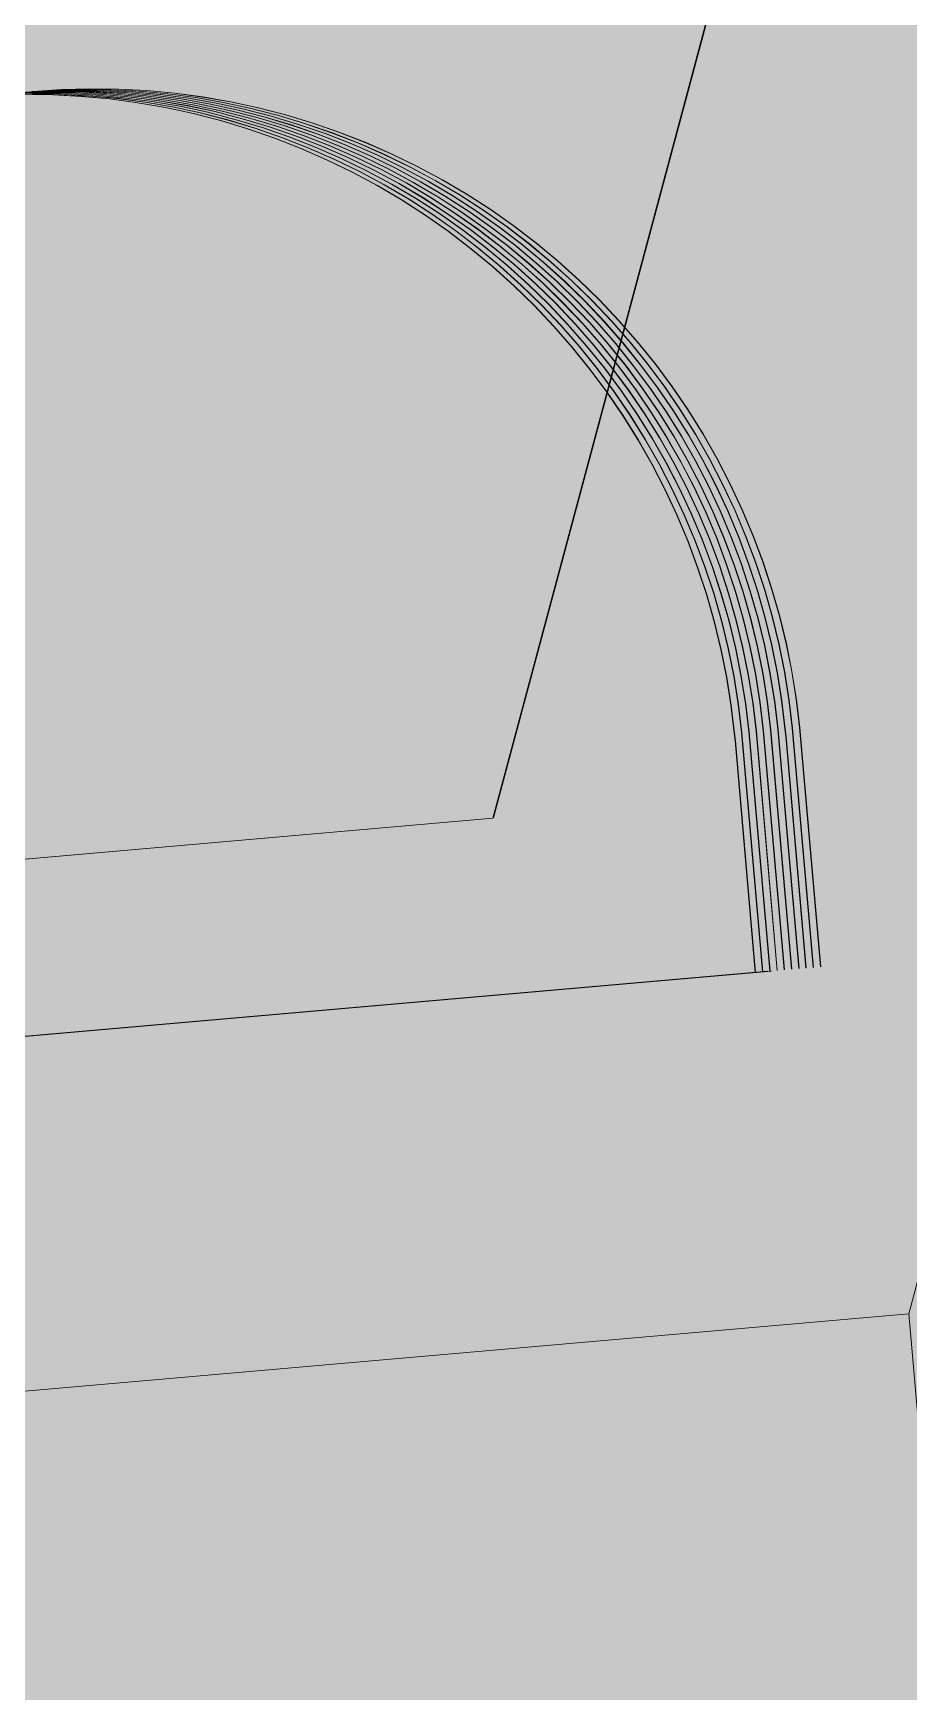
# Model space of a CAD drawing. Header units: millimetres. Extents: x 632 to 546626, y -3890 to 22200.
# Drawn here: x 370567.87 to 370572.83, y 16848.25 to 16857.63 of the extents above; entities that cross this region are included whole.
import ezdxf

# ---------------------------------------------------------------- set-up
doc = ezdxf.new("R2010")
doc.units = ezdxf.units.MM
doc.layers.add('A-270-M_ROOF', color=132, linetype='Continuous', lineweight=13)
doc.layers.add('A-770-ME_FFE_SA', color=91, linetype='Continuous', lineweight=13)

# ---------------------------------------------------------------- blocks, each defined once
blk = doc.blocks.new('Static Line_Sayfa_Metal Deck_Pan Mount - Up to 15 _ pitch - Max 2 Users-1845874-S6_501-SECTION A6')
at = {"layer": 'A-770-ME_FFE_SA', "lineweight": 5, "transparency": 33554432}
for points in [[(4548485.5504, 16846.4627), (4548530.3791, 16850.3847), (4548544.1747, 16901.8707), (4548684.1791, 16914.1195), (4548706.7056, 16865.8113), (4548751.5343, 16869.7333), (4548751.2729, 16872.7219), (4548708.5367, 16868.9829), (4548686.0102, 16917.2912), (4548541.8136, 16904.6499), (4548528.025, 16853.1902), (4548485.2889, 16849.4513), (4548485.5179, 16846.8341)], [(4548506.273, 16851.0367), (4548705.5119, 16868.4679), (4548701.285, 16916.7823), (4548502.0461, 16899.3512), (4548504.1116, 16875.742)], [(4548506.314, 16851.0403), (4548705.5529, 16868.4714), (4548701.326, 16916.7859), (4548502.0871, 16899.3547), (4548504.1529, 16875.742)], [(4548506.355, 16851.0439), (4548705.5939, 16868.475), (4548701.367, 16916.7895), (4548502.1281, 16899.3583), (4548504.1942, 16875.742)], [(4548506.396, 16851.0475), (4548705.6349, 16868.4786), (4548701.408, 16916.7931), (4548502.1691, 16899.3619), (4548504.2355, 16875.742)], [(4548506.4369, 16851.0511), (4548705.6759, 16868.4822), (4548701.449, 16916.7967), (4548502.2101, 16899.3655), (4548504.2768, 16875.742)], [(4548506.4779, 16851.0546), (4548705.7169, 16868.4858), (4548701.49, 16916.8002), (4548502.2511, 16899.3691), (4548504.3181, 16875.742)], [(4548506.5189, 16851.0582), (4548705.7579, 16868.4894), (4548701.531, 16916.8038), (4548502.292, 16899.3727), (4548504.3594, 16875.742)], [(4548506.5599, 16851.0618), (4548705.7988, 16868.493), (4548701.572, 16916.8074), (4548502.333, 16899.3763), (4548504.4007, 16875.742)], [(4548506.6009, 16851.0654), (4548705.8398, 16868.4965), (4548701.613, 16916.811), (4548502.374, 16899.3798), (4548504.442, 16875.742)], [(4548506.6419, 16851.069), (4548705.8808, 16868.5001), (4548701.6539, 16916.8146), (4548502.415, 16899.3834), (4548504.4833, 16875.742)], [(4548506.4486, 16849.0444), (4548705.6876, 16866.4756), (4548701.4605, 16914.79), (4548502.2216, 16897.3589), (4548504.1129, 16875.742)], [(4548506.4896, 16849.048), (4548705.7286, 16866.4792), (4548701.5015, 16914.7936), (4548502.2626, 16897.3625), (4548504.1542, 16875.742)], [(4548506.5306, 16849.0516), (4548705.7696, 16866.4828), (4548701.5425, 16914.7972), (4548502.3036, 16897.366), (4548504.1955, 16875.742)], [(4548506.5716, 16849.0552), (4548705.8106, 16866.4863), (4548701.5835, 16914.8008), (4548502.3446, 16897.3696), (4548504.2368, 16875.742)], [(4548506.6126, 16849.0588), (4548705.8515, 16866.4899), (4548701.6245, 16914.8044), (4548502.3855, 16897.3732), (4548504.2781, 16875.742)], [(4548506.6536, 16849.0624), (4548705.8925, 16866.4935), (4548701.6655, 16914.808), (4548502.4265, 16897.3768), (4548504.3194, 16875.742)], [(4548506.6946, 16849.066), (4548705.9335, 16866.4971), (4548701.7065, 16914.8115), (4548502.4675, 16897.3804), (4548504.3607, 16875.742)], [(4548506.7356, 16849.0695), (4548705.9745, 16866.5007), (4548701.7475, 16914.8151), (4548502.5085, 16897.384), (4548504.402, 16875.742)], [(4548506.7766, 16849.0731), (4548706.0155, 16866.5043), (4548701.7884, 16914.8187), (4548502.5495, 16897.3876), (4548504.4433, 16875.742)], [(4548506.8175, 16849.0767), (4548706.0565, 16866.5079), (4548701.8294, 16914.8223), (4548502.5905, 16897.3911), (4548504.4846, 16875.742)], [(4548507.1427, 16845.3403), (4548706.2928, 16863.7877), (4548706.1202, 16865.7601), (4548507.012, 16846.8341)], [(4548507.1444, 16845.3405), (4548706.2928, 16863.8073), (4548706.1219, 16865.7602), (4548507.0138, 16846.8341)], [(4548506.7738, 16845.3081), (4548706.0128, 16862.7392), (4548705.7513, 16865.7278), (4548506.6403, 16846.8341)], [(4548506.7755, 16845.3082), (4548706.0145, 16862.7394), (4548705.753, 16865.7279), (4548506.642, 16846.8341)], [(4548506.8148, 16845.3116), (4548706.0538, 16862.7428), (4548705.7923, 16865.7314), (4548506.6816, 16846.8341)], [(4548506.8165, 16845.3118), (4548706.0555, 16862.7429), (4548705.794, 16865.7315), (4548506.6833, 16846.8341)], [(4548506.8558, 16845.3152), (4548706.0947, 16862.7464), (4548705.8333, 16865.735), (4548506.7229, 16846.8341)], [(4548506.8575, 16845.3154), (4548706.0964, 16862.7465), (4548705.835, 16865.7351), (4548506.7246, 16846.8341)], [(4548506.8968, 16845.3188), (4548706.1357, 16862.75), (4548705.8743, 16865.7386), (4548506.7642, 16846.8341)], [(4548506.8985, 16845.319), (4548706.1374, 16862.7501), (4548705.876, 16865.7387), (4548506.7659, 16846.8341)], [(4548506.9378, 16845.3224), (4548706.1767, 16862.7536), (4548705.9153, 16865.7421), (4548506.8055, 16846.8341)], [(4548506.9395, 16845.3226), (4548706.1784, 16862.7537), (4548705.917, 16865.7423), (4548506.8072, 16846.8341)], [(4548506.9788, 16845.326), (4548706.2177, 16862.7571), (4548705.9562, 16865.7457), (4548506.8468, 16846.8341)], [(4548506.9805, 16845.3261), (4548706.2194, 16862.7573), (4548705.9579, 16865.7459), (4548506.8485, 16846.8341)], [(4548507.0198, 16845.3296), (4548706.2587, 16862.7607), (4548705.9972, 16865.7493), (4548506.8881, 16846.8341)], [(4548507.0215, 16845.3297), (4548706.2604, 16862.7609), (4548705.9989, 16865.7495), (4548506.8898, 16846.8341)], [(4548507.0608, 16845.3332), (4548706.2928, 16862.8435), (4548706.0382, 16865.7529), (4548506.9294, 16846.8341)], [(4548507.0625, 16845.3333), (4548706.2928, 16862.8631), (4548706.0399, 16865.753), (4548506.9311, 16846.8341)], [(4548507.1017, 16845.3367), (4548706.2928, 16863.3156), (4548706.0792, 16865.7565), (4548506.9707, 16846.8341)], [(4548507.1034, 16845.3369), (4548706.2928, 16863.3352), (4548706.0809, 16865.7566), (4548506.9725, 16846.8341)], [(4548485.8118, 16843.4741), (4548530.6406, 16847.3961), (4548530.3791, 16850.3847), (4548485.5504, 16846.4627)], [(4548485.8137, 16843.4743), (4548530.6424, 16847.3963), (4548530.381, 16850.3849), (4548485.5522, 16846.4629)], [(4548485.8148, 16843.4744), (4548530.6436, 16847.3964), (4548530.3821, 16850.385), (4548485.5533, 16846.463)]]:
    blk.add_hatch(color=256, dxfattribs=at).paths.add_polyline_path(points)
at = {"layer": 'A-770-ME_FFE_SA', "lineweight": 5}
for p, q in [((4548541.8207, 16904.6762), (4548528.025, 16853.1902)), ((4548528.0289, 16853.1906), (4548541.8174, 16904.6499)), ((4548530.3791, 16850.3847), (4548544.1747, 16901.8707)), ((4548525.4232, 16857.3021), (4548525.5831, 16857.3129)), ((4548525.425, 16857.3023), (4548525.5849, 16857.313)), ((4548525.5421, 16857.3093), (4548525.7023, 16857.3136)), ((4548525.5439, 16857.3094), (4548525.7042, 16857.3138)), ((4548525.5831, 16857.3129), (4548525.7433, 16857.3172)), ((4548525.5849, 16857.313), (4548525.7451, 16857.3174)), ((4548525.7023, 16857.3136), (4548525.8626, 16857.3116)), ((4548525.7042, 16857.3138), (4548525.8644, 16857.3118)), ((4548525.7433, 16857.3172), (4548525.9036, 16857.3152)), ((4548525.7451, 16857.3174), (4548525.9054, 16857.3154)), ((4548525.8626, 16857.3116), (4548526.0226, 16857.3032)), ((4548525.8644, 16857.3118), (4548526.0245, 16857.3033)), ((4548525.9036, 16857.3152), (4548526.0636, 16857.3067)), ((4548525.9054, 16857.3154), (4548526.0655, 16857.3069)), ((4548525.3002, 16857.2913), (4548525.4601, 16857.3021)), ((4548525.3371, 16857.2913), (4548525.4974, 16857.2957)), ((4548525.339, 16857.2915), (4548525.4992, 16857.2959)), ((4548525.343, 16857.2951), (4548525.5029, 16857.3059)), ((4548525.3781, 16857.2949), (4548525.5384, 16857.2993)), ((4548525.3822, 16857.2985), (4548525.5421, 16857.3093)), ((4548525.384, 16857.2987), (4548525.5439, 16857.3094)), ((4548525.4156, 16857.3014), (4548525.4238, 16857.3022)), ((4548525.421, 16857.2987), (4548525.5812, 16857.3031)), ((4548525.4601, 16857.3021), (4548525.6203, 16857.3065)), ((4548525.4974, 16857.2957), (4548525.6576, 16857.2937)), ((4548525.4992, 16857.2959), (4548525.6595, 16857.2938)), ((4548525.5029, 16857.3059), (4548525.6632, 16857.3102)), ((4548525.5384, 16857.2993), (4548525.6986, 16857.2973)), ((4548525.5812, 16857.3031), (4548525.7415, 16857.301)), ((4548525.6203, 16857.3065), (4548525.7806, 16857.3044)), ((4548525.6576, 16857.2937), (4548525.8177, 16857.2852)), ((4548525.6595, 16857.2938), (4548525.8195, 16857.2854)), ((4548525.6632, 16857.3102), (4548525.8234, 16857.3082)), ((4548525.6986, 16857.2973), (4548525.8587, 16857.2888)), ((4548525.7415, 16857.301), (4548525.9015, 16857.2926)), ((4548525.7786, 16857.2818), (4548525.9381, 16857.267)), ((4548525.7806, 16857.3044), (4548525.9407, 16857.296)), ((4548525.8177, 16857.2852), (4548525.9773, 16857.2704)), ((4548525.8195, 16857.2854), (4548525.9791, 16857.2705)), ((4548525.8234, 16857.3082), (4548525.9835, 16857.2997)), ((4548525.8587, 16857.2888), (4548526.0183, 16857.274)), ((4548525.9015, 16857.2926), (4548526.0611, 16857.2777)), ((4548525.9381, 16857.267), (4548526.097, 16857.2457)), ((4548525.9407, 16857.296), (4548526.1003, 16857.2811)), ((4548525.9773, 16857.2704), (4548526.1362, 16857.2492)), ((4548525.9791, 16857.2705), (4548526.138, 16857.2493)), ((4548525.9835, 16857.2997), (4548526.1431, 16857.2849)), ((4548526.0183, 16857.274), (4548526.1772, 16857.2528)), ((4548526.0226, 16857.3032), (4548526.1822, 16857.2883)), ((4548526.0245, 16857.3033), (4548526.1841, 16857.2885)), ((4548526.0611, 16857.2777), (4548526.22, 16857.2565)), ((4548526.0636, 16857.3067), (4548526.2232, 16857.2919)), ((4548526.0655, 16857.3069), (4548526.2251, 16857.2921)), ((4548526.097, 16857.2457), (4548526.2549, 16857.2182)), ((4548526.1003, 16857.2811), (4548526.2591, 16857.2599)), ((4548526.1362, 16857.2492), (4548526.2941, 16857.2216)), ((4548526.138, 16857.2493), (4548526.2959, 16857.2218)), ((4548526.1431, 16857.2849), (4548526.302, 16857.2637)), ((4548526.1772, 16857.2528), (4548526.3351, 16857.2252)), ((4548526.1822, 16857.2883), (4548526.3411, 16857.2671)), ((4548526.1841, 16857.2885), (4548526.343, 16857.2673)), ((4548526.22, 16857.2565), (4548526.3779, 16857.229)), ((4548526.2232, 16857.2919), (4548526.3821, 16857.2707)), ((4548526.2251, 16857.2921), (4548526.3839, 16857.2709)), ((4548526.2549, 16857.2182), (4548526.4116, 16857.1844)), ((4548526.2591, 16857.2599), (4548526.417, 16857.2324)), ((4548526.2941, 16857.2216), (4548526.4507, 16857.1878)), ((4548526.2959, 16857.2218), (4548526.4526, 16857.1879)), ((4548526.302, 16857.2637), (4548526.4599, 16857.2361)), ((4548526.3351, 16857.2252), (4548526.4917, 16857.1914)), ((4548526.3411, 16857.2671), (4548526.499, 16857.2396)), ((4548526.343, 16857.2673), (4548526.5009, 16857.2397)), ((4548526.3779, 16857.229), (4548526.5346, 16857.1951)), ((4548526.3821, 16857.2707), (4548526.54, 16857.2431)), ((4548526.3839, 16857.2709), (4548526.5418, 16857.2433)), ((4548526.417, 16857.2324), (4548526.5737, 16857.1985)), ((4548526.4599, 16857.2361), (4548526.6165, 16857.2023)), ((4548526.499, 16857.2396), (4548526.6557, 16857.2057)), ((4548526.5009, 16857.2397), (4548526.6575, 16857.2059)), ((4548526.54, 16857.2431), (4548526.6967, 16857.2093)), ((4548526.5418, 16857.2433), (4548526.6985, 16857.2095)), ((4548526.4116, 16857.1844), (4548526.5668, 16857.1443)), ((4548526.4507, 16857.1878), (4548526.6059, 16857.1477)), ((4548526.4526, 16857.1879), (4548526.6078, 16857.1479)), ((4548526.4917, 16857.1914), (4548526.6469, 16857.1513)), ((4548526.5346, 16857.1951), (4548526.6897, 16857.155)), ((4548526.5668, 16857.1443), (4548526.7202, 16857.098)), ((4548526.5737, 16857.1985), (4548526.7289, 16857.1585)), ((4548526.6059, 16857.1477), (4548526.7594, 16857.1015)), ((4548526.6078, 16857.1479), (4548526.7612, 16857.1016)), ((4548526.6165, 16857.2023), (4548526.7717, 16857.1622)), ((4548526.6469, 16857.1513), (4548526.8004, 16857.105)), ((4548526.6557, 16857.2057), (4548526.8109, 16857.1656)), ((4548526.6575, 16857.2059), (4548526.8127, 16857.1658)), ((4548526.6897, 16857.155), (4548526.8432, 16857.1088)), ((4548526.6967, 16857.2093), (4548526.8519, 16857.1692)), ((4548526.6985, 16857.2095), (4548526.8537, 16857.1694)), ((4548526.7289, 16857.1585), (4548526.8824, 16857.1122)), ((4548526.7717, 16857.1622), (4548526.9252, 16857.116)), ((4548526.8109, 16857.1656), (4548526.9643, 16857.1194)), ((4548526.8127, 16857.1658), (4548526.9662, 16857.1195)), ((4548526.8519, 16857.1692), (4548527.0053, 16857.123)), ((4548526.8537, 16857.1694), (4548527.0072, 16857.1231)), ((4548526.7202, 16857.098), (4548526.8717, 16857.0457)), ((4548526.7594, 16857.1015), (4548526.9109, 16857.0491)), ((4548526.7612, 16857.1016), (4548526.9127, 16857.0493)), ((4548526.8004, 16857.105), (4548526.9519, 16857.0527)), ((4548526.8432, 16857.1088), (4548526.9947, 16857.0564)), ((4548526.8717, 16857.0457), (4548527.021, 16856.9873)), ((4548526.8824, 16857.1122), (4548527.0339, 16857.0599)), ((4548526.9109, 16857.0491), (4548527.0602, 16856.9907)), ((4548526.9127, 16857.0493), (4548527.062, 16856.9909)), ((4548526.9252, 16857.116), (4548527.0767, 16857.0636)), ((4548526.9519, 16857.0527), (4548527.1011, 16856.9943)), ((4548526.9643, 16857.1194), (4548527.1158, 16857.067)), ((4548526.9662, 16857.1195), (4548527.1177, 16857.0672)), ((4548526.9947, 16857.0564), (4548527.144, 16856.9981)), ((4548527.0053, 16857.123), (4548527.1568, 16857.0706)), ((4548527.0072, 16857.1231), (4548527.1587, 16857.0708)), ((4548527.0339, 16857.0599), (4548527.1831, 16857.0015)), ((4548527.0767, 16857.0636), (4548527.226, 16857.0052)), ((4548527.1158, 16857.067), (4548527.2651, 16857.0087)), ((4548527.1177, 16857.0672), (4548527.2669, 16857.0088)), ((4548527.1568, 16857.0706), (4548527.3061, 16857.0122)), ((4548527.1587, 16857.0708), (4548527.3079, 16857.0124)), ((4548527.0602, 16856.9907), (4548527.207, 16856.9264)), ((4548527.062, 16856.9909), (4548527.2088, 16856.9266)), ((4548527.1011, 16856.9943), (4548527.248, 16856.93)), ((4548527.144, 16856.9981), (4548527.2908, 16856.9338)), ((4548527.1831, 16857.0015), (4548527.33, 16856.9372)), ((4548527.226, 16857.0052), (4548527.3728, 16856.9409)), ((4548527.2651, 16857.0087), (4548527.4119, 16856.9444)), ((4548527.2669, 16857.0088), (4548527.4138, 16856.9445)), ((4548527.3061, 16857.0122), (4548527.4529, 16856.948)), ((4548527.3079, 16857.0124), (4548527.4548, 16856.9481)), ((4548527.33, 16856.9372), (4548527.4741, 16856.8671)), ((4548527.3728, 16856.9409), (4548527.5169, 16856.8708)), ((4548527.4119, 16856.9444), (4548527.5561, 16856.8743)), ((4548527.4138, 16856.9445), (4548527.5579, 16856.8744)), ((4548527.4529, 16856.948), (4548527.5971, 16856.8778)), ((4548527.4548, 16856.9481), (4548527.5989, 16856.878)), ((4548527.207, 16856.9264), (4548527.3511, 16856.8563)), ((4548527.2088, 16856.9266), (4548527.353, 16856.8565)), ((4548527.248, 16856.93), (4548527.3921, 16856.8599)), ((4548527.2908, 16856.9338), (4548527.4349, 16856.8637)), ((4548527.3511, 16856.8563), (4548527.4923, 16856.7805)), ((4548527.353, 16856.8565), (4548527.4942, 16856.7807)), ((4548527.3921, 16856.8599), (4548527.5333, 16856.7841)), ((4548527.4349, 16856.8637), (4548527.5762, 16856.7878)), ((4548527.4741, 16856.8671), (4548527.6153, 16856.7913)), ((4548527.5169, 16856.8708), (4548527.6581, 16856.795)), ((4548527.5561, 16856.8743), (4548527.6973, 16856.7984)), ((4548527.5579, 16856.8744), (4548527.6991, 16856.7986)), ((4548527.5971, 16856.8778), (4548527.7383, 16856.802)), ((4548527.5989, 16856.878), (4548527.7401, 16856.8022)), ((4548527.4923, 16856.7805), (4548527.6304, 16856.6991)), ((4548527.4942, 16856.7807), (4548527.6322, 16856.6993)), ((4548527.5333, 16856.7841), (4548527.6714, 16856.7027)), ((4548527.5762, 16856.7878), (4548527.7142, 16856.7064)), ((4548527.6153, 16856.7913), (4548527.7534, 16856.7099)), ((4548527.6581, 16856.795), (4548527.7962, 16856.7136)), ((4548527.6973, 16856.7984), (4548527.8354, 16856.717)), ((4548527.6991, 16856.7986), (4548527.8372, 16856.7172)), ((4548527.7383, 16856.802), (4548527.8763, 16856.7206)), ((4548527.7401, 16856.8022), (4548527.8782, 16856.7208)), ((4548527.6304, 16856.6991), (4548527.7651, 16856.6122)), ((4548527.6322, 16856.6993), (4548527.767, 16856.6124)), ((4548527.6714, 16856.7027), (4548527.8061, 16856.6158)), ((4548527.7142, 16856.7064), (4548527.8489, 16856.6196)), ((4548527.7534, 16856.7099), (4548527.8881, 16856.623)), ((4548527.7962, 16856.7136), (4548527.9309, 16856.6267)), ((4548527.8354, 16856.717), (4548527.9701, 16856.6302)), ((4548527.8372, 16856.7172), (4548527.9719, 16856.6303)), ((4548527.8763, 16856.7206), (4548528.011, 16856.6338)), ((4548527.8782, 16856.7208), (4548528.0129, 16856.6339)), ((4548527.7651, 16856.6122), (4548527.8962, 16856.5201)), ((4548527.767, 16856.6124), (4548527.8981, 16856.5202)), ((4548527.8061, 16856.6158), (4548527.9372, 16856.5236)), ((4548527.8489, 16856.6196), (4548527.9801, 16856.5274)), ((4548527.8881, 16856.623), (4548528.0192, 16856.5308)), ((4548527.9309, 16856.6267), (4548528.062, 16856.5346)), ((4548527.9701, 16856.6302), (4548528.1012, 16856.538)), ((4548527.9719, 16856.6303), (4548528.103, 16856.5381)), ((4548528.011, 16856.6338), (4548528.1422, 16856.5416)), ((4548528.0129, 16856.6339), (4548528.144, 16856.5417)), ((4548527.8571, 16856.5166), (4548527.9844, 16856.4193)), ((4548527.8962, 16856.5201), (4548528.0236, 16856.4227)), ((4548527.8981, 16856.5202), (4548528.0254, 16856.4229)), ((4548527.9372, 16856.5236), (4548528.0646, 16856.4263)), ((4548527.9801, 16856.5274), (4548528.1074, 16856.43)), ((4548528.0192, 16856.5308), (4548528.1465, 16856.4335)), ((4548528.062, 16856.5346), (4548528.1894, 16856.4372)), ((4548528.1012, 16856.538), (4548528.2285, 16856.4406)), ((4548528.103, 16856.5381), (4548528.2304, 16856.4408)), ((4548528.1422, 16856.5416), (4548528.2695, 16856.4442)), ((4548528.144, 16856.5417), (4548528.2713, 16856.4444)), ((4548527.9844, 16856.4193), (4548528.1078, 16856.3169)), ((4548528.0236, 16856.4227), (4548528.1469, 16856.3203)), ((4548528.0254, 16856.4229), (4548528.1487, 16856.3205)), ((4548528.0646, 16856.4263), (4548528.1879, 16856.3239)), ((4548528.1074, 16856.43), (4548528.2307, 16856.3277)), ((4548528.1465, 16856.4335), (4548528.2699, 16856.3311)), ((4548528.1894, 16856.4372), (4548528.3127, 16856.3349)), ((4548528.2285, 16856.4406), (4548528.3519, 16856.3383)), ((4548528.2304, 16856.4408), (4548528.3537, 16856.3384)), ((4548528.2695, 16856.4442), (4548528.3928, 16856.3419)), ((4548528.2713, 16856.4444), (4548528.3947, 16856.342)), ((4548528.1078, 16856.3169), (4548528.2269, 16856.2097)), ((4548528.1469, 16856.3203), (4548528.2661, 16856.2131)), ((4548528.1487, 16856.3205), (4548528.2679, 16856.2133)), ((4548528.1879, 16856.3239), (4548528.307, 16856.2167)), ((4548528.2307, 16856.3277), (4548528.3499, 16856.2205)), ((4548528.2699, 16856.3311), (4548528.389, 16856.2239)), ((4548528.3127, 16856.3349), (4548528.4319, 16856.2276)), ((4548528.3519, 16856.3383), (4548528.471, 16856.2311)), ((4548528.3537, 16856.3384), (4548528.4728, 16856.2312)), ((4548528.3928, 16856.3419), (4548528.512, 16856.2346)), ((4548528.3947, 16856.342), (4548528.5138, 16856.2348)), ((4548528.2269, 16856.2097), (4548528.3417, 16856.0978)), ((4548528.2661, 16856.2131), (4548528.3808, 16856.1012)), ((4548528.2679, 16856.2133), (4548528.3827, 16856.1014)), ((4548528.307, 16856.2167), (4548528.4218, 16856.1048)), ((4548528.3499, 16856.2205), (4548528.4646, 16856.1086)), ((4548528.389, 16856.2239), (4548528.5038, 16856.112)), ((4548528.4319, 16856.2276), (4548528.5466, 16856.1157)), ((4548528.471, 16856.2311), (4548528.5858, 16856.1192)), ((4548528.4728, 16856.2312), (4548528.5876, 16856.1193)), ((4548528.512, 16856.2346), (4548528.6268, 16856.1228)), ((4548528.5138, 16856.2348), (4548528.6286, 16856.1229)), ((4548528.3417, 16856.0978), (4548528.4519, 16855.9814)), ((4548528.3808, 16856.1012), (4548528.491, 16855.9848)), ((4548528.3827, 16856.1014), (4548528.4929, 16855.985)), ((4548528.4218, 16856.1048), (4548528.532, 16855.9884)), ((4548528.4646, 16856.1086), (4548528.5748, 16855.9922)), ((4548528.5038, 16856.112), (4548528.614, 16855.9956)), ((4548528.5466, 16856.1157), (4548528.6568, 16855.9994)), ((4548528.5858, 16856.1192), (4548528.696, 16856.0028)), ((4548528.5876, 16856.1193), (4548528.6978, 16856.0029)), ((4548528.6268, 16856.1228), (4548528.7369, 16856.0064)), ((4548528.6286, 16856.1229), (4548528.7388, 16856.0065)), ((4548528.655, 16855.9992), (4548528.7604, 16855.8785)), ((4548528.6568, 16855.9994), (4548528.7623, 16855.8786)), ((4548528.696, 16856.0028), (4548528.8014, 16855.8821)), ((4548528.6978, 16856.0029), (4548528.8033, 16855.8822)), ((4548528.7369, 16856.0064), (4548528.8424, 16855.8857)), ((4548528.7388, 16856.0065), (4548528.8442, 16855.8858)), ((4548528.4519, 16855.9814), (4548528.5573, 16855.8607)), ((4548528.491, 16855.9848), (4548528.5965, 16855.8641)), ((4548528.4929, 16855.985), (4548528.5983, 16855.8643)), ((4548528.532, 16855.9884), (4548528.6375, 16855.8677)), ((4548528.5748, 16855.9922), (4548528.6803, 16855.8715)), ((4548528.6158, 16855.9958), (4548528.7213, 16855.8751)), ((4548528.5573, 16855.8607), (4548528.6579, 16855.7359)), ((4548528.5965, 16855.8641), (4548528.697, 16855.7393)), ((4548528.5983, 16855.8643), (4548528.6989, 16855.7395)), ((4548528.6375, 16855.8677), (4548528.738, 16855.7429)), ((4548528.6393, 16855.8679), (4548528.7398, 16855.7431)), ((4548528.6784, 16855.8713), (4548528.779, 16855.7465)), ((4548528.6803, 16855.8715), (4548528.7808, 16855.7466)), ((4548528.7213, 16855.8751), (4548528.8218, 16855.7502)), ((4548528.7604, 16855.8785), (4548528.861, 16855.7537)), ((4548528.7623, 16855.8786), (4548528.8628, 16855.7538)), ((4548528.8014, 16855.8821), (4548528.902, 16855.7572)), ((4548528.8424, 16855.8857), (4548528.9429, 16855.7608)), ((4548528.8442, 16855.8858), (4548528.9448, 16855.761)), ((4548528.574, 16855.7286), (4548528.6695, 16855.5998)), ((4548528.5759, 16855.7287), (4548528.6714, 16855.6)), ((4548528.615, 16855.7321), (4548528.7105, 16855.6034)), ((4548528.6169, 16855.7323), (4548528.7123, 16855.6036)), ((4548528.656, 16855.7357), (4548528.7515, 16855.607)), ((4548528.6579, 16855.7359), (4548528.7533, 16855.6071)), ((4548528.697, 16855.7393), (4548528.7925, 16855.6106)), ((4548528.6989, 16855.7395), (4548528.7943, 16855.6107)), ((4548528.7398, 16855.7431), (4548528.8353, 16855.6143)), ((4548528.7808, 16855.7466), (4548528.8763, 16855.6179)), ((4548528.82, 16855.7501), (4548528.9155, 16855.6213)), ((4548528.8218, 16855.7502), (4548528.9173, 16855.6215)), ((4548528.861, 16855.7537), (4548528.9564, 16855.6249)), ((4548528.8628, 16855.7538), (4548528.9583, 16855.6251)), ((4548528.902, 16855.7572), (4548528.9974, 16855.6285)), ((4548528.9448, 16855.761), (4548529.0403, 16855.6322)), ((4548528.9564, 16855.6249), (4548529.0467, 16855.4924)), ((4548528.9974, 16855.6285), (4548529.0877, 16855.496)), ((4548528.9993, 16855.6287), (4548529.0895, 16855.4962)), ((4548529.0403, 16855.6322), (4548529.1305, 16855.4998)), ((4548528.7123, 16855.6036), (4548528.8026, 16855.4711)), ((4548528.7515, 16855.607), (4548528.8417, 16855.4745)), ((4548528.7533, 16855.6071), (4548528.8436, 16855.4747)), ((4548528.7925, 16855.6106), (4548528.8827, 16855.4781)), ((4548528.7943, 16855.6107), (4548528.8846, 16855.4783)), ((4548528.8353, 16855.6143), (4548528.9256, 16855.4818)), ((4548528.8763, 16855.6179), (4548528.9665, 16855.4854)), ((4548528.9155, 16855.6213), (4548529.0057, 16855.4889)), ((4548528.9173, 16855.6215), (4548529.0075, 16855.489)), ((4548528.8026, 16855.4711), (4548528.8875, 16855.3351)), ((4548528.8417, 16855.4745), (4548528.9266, 16855.3386)), ((4548528.8436, 16855.4747), (4548528.9285, 16855.3387)), ((4548528.8846, 16855.4783), (4548528.9694, 16855.3423)), ((4548528.9237, 16855.4817), (4548529.0086, 16855.3457)), ((4548528.9256, 16855.4818), (4548529.0104, 16855.3459)), ((4548528.9665, 16855.4854), (4548529.0514, 16855.3495)), ((4548529.0075, 16855.489), (4548529.0924, 16855.3531)), ((4548529.0467, 16855.4924), (4548529.1316, 16855.3565)), ((4548529.0877, 16855.496), (4548529.1726, 16855.3601)), ((4548529.1305, 16855.4998), (4548529.2154, 16855.3638)), ((4548528.9694, 16855.3423), (4548529.0488, 16855.203)), ((4548529.0104, 16855.3459), (4548529.0898, 16855.2066)), ((4548529.0514, 16855.3495), (4548529.1308, 16855.2102)), ((4548529.0924, 16855.3531), (4548529.1718, 16855.2138)), ((4548529.1316, 16855.3565), (4548529.2109, 16855.2172)), ((4548529.1334, 16855.3566), (4548529.2128, 16855.2174)), ((4548529.1726, 16855.3601), (4548529.2519, 16855.2208)), ((4548529.2154, 16855.3638), (4548529.2948, 16855.2246)), ((4548528.8465, 16855.3315), (4548528.9259, 16855.1923)), ((4548528.8875, 16855.3351), (4548528.9668, 16855.1959)), ((4548528.9266, 16855.3386), (4548529.006, 16855.1993)), ((4548528.9285, 16855.3387), (4548529.0078, 16855.1995)), ((4548528.9259, 16855.1923), (4548528.9996, 16855.05)), ((4548528.9668, 16855.1959), (4548529.0406, 16855.0536)), ((4548529.006, 16855.1993), (4548529.0797, 16855.057)), ((4548529.0078, 16855.1995), (4548529.0816, 16855.0571)), ((4548529.0488, 16855.203), (4548529.1226, 16855.0607)), ((4548529.0898, 16855.2066), (4548529.1635, 16855.0643)), ((4548529.1308, 16855.2102), (4548529.2045, 16855.0679)), ((4548529.1718, 16855.2138), (4548529.2455, 16855.0715)), ((4548529.2109, 16855.2172), (4548529.2847, 16855.0749)), ((4548529.2128, 16855.2174), (4548529.2865, 16855.0751)), ((4548529.2519, 16855.2208), (4548529.3257, 16855.0785)), ((4548529.2538, 16855.221), (4548529.3275, 16855.0787)), ((4548529.2948, 16855.2246), (4548529.3685, 16855.0822)), ((4548529.1226, 16855.0607), (4548529.1906, 16854.9156)), ((4548529.1617, 16855.0642), (4548529.2297, 16854.919)), ((4548529.1635, 16855.0643), (4548529.2315, 16854.9192)), ((4548529.2045, 16855.0679), (4548529.2725, 16854.9228)), ((4548529.2455, 16855.0715), (4548529.3135, 16854.9263)), ((4548529.2847, 16855.0749), (4548529.3527, 16854.9298)), ((4548529.3257, 16855.0785), (4548529.3937, 16854.9334)), ((4548529.3275, 16855.0787), (4548529.3955, 16854.9335)), ((4548529.3685, 16855.0822), (4548529.4365, 16854.9371)), ((4548528.9996, 16855.05), (4548529.0676, 16854.9048)), ((4548529.0406, 16855.0536), (4548529.1086, 16854.9084)), ((4548529.0797, 16855.057), (4548529.1477, 16854.9118)), ((4548529.0816, 16855.0571), (4548529.1496, 16854.912)), ((4548529.0676, 16854.9048), (4548529.1297, 16854.7571)), ((4548529.1086, 16854.9084), (4548529.1707, 16854.7607)), ((4548529.1477, 16854.9118), (4548529.2099, 16854.7641)), ((4548529.1496, 16854.912), (4548529.2117, 16854.7642)), ((4548529.1906, 16854.9156), (4548529.2527, 16854.7678)), ((4548529.2297, 16854.919), (4548529.2918, 16854.7713)), ((4548529.2315, 16854.9192), (4548529.2937, 16854.7714)), ((4548529.2725, 16854.9228), (4548529.3347, 16854.775)), ((4548529.3117, 16854.9262), (4548529.3738, 16854.7784)), ((4548529.3135, 16854.9263), (4548529.3756, 16854.7786)), ((4548529.3527, 16854.9298), (4548529.4148, 16854.782)), ((4548529.3937, 16854.9334), (4548529.4558, 16854.7856)), ((4548529.3955, 16854.9335), (4548529.4576, 16854.7858)), ((4548529.4365, 16854.9371), (4548529.4986, 16854.7894)), ((4548529.3738, 16854.7784), (4548529.43, 16854.6283)), ((4548529.3756, 16854.7786), (4548529.4318, 16854.6285)), ((4548529.4148, 16854.782), (4548529.471, 16854.6319)), ((4548529.4558, 16854.7856), (4548529.512, 16854.6355)), ((4548529.4986, 16854.7894), (4548529.5548, 16854.6392)), ((4548529.1297, 16854.7571), (4548529.1859, 16854.607)), ((4548529.1707, 16854.7607), (4548529.2269, 16854.6105)), ((4548529.2099, 16854.7641), (4548529.266, 16854.614)), ((4548529.2117, 16854.7642), (4548529.2679, 16854.6141)), ((4548529.2527, 16854.7678), (4548529.3089, 16854.6177)), ((4548529.2937, 16854.7714), (4548529.3498, 16854.6213)), ((4548529.3347, 16854.775), (4548529.3908, 16854.6249)), ((4548529.1859, 16854.607), (4548529.236, 16854.4547)), ((4548529.2269, 16854.6105), (4548529.277, 16854.4583)), ((4548529.266, 16854.614), (4548529.3161, 16854.4617)), ((4548529.2679, 16854.6141), (4548529.318, 16854.4619)), ((4548529.3089, 16854.6177), (4548529.359, 16854.4655)), ((4548529.3498, 16854.6213), (4548529.4, 16854.4691)), ((4548529.3908, 16854.6249), (4548529.441, 16854.4726)), ((4548529.4318, 16854.6285), (4548529.4819, 16854.4762)), ((4548529.471, 16854.6319), (4548529.5211, 16854.4797)), ((4548529.512, 16854.6355), (4548529.5621, 16854.4832)), ((4548529.5548, 16854.6392), (4548529.6049, 16854.487)), ((4548529.236, 16854.4547), (4548529.28, 16854.3006)), ((4548529.277, 16854.4583), (4548529.321, 16854.3042)), ((4548529.3161, 16854.4617), (4548529.3601, 16854.3076)), ((4548529.318, 16854.4619), (4548529.362, 16854.3078)), ((4548529.359, 16854.4655), (4548529.403, 16854.3113)), ((4548529.4, 16854.4691), (4548529.444, 16854.3149)), ((4548529.441, 16854.4726), (4548529.485, 16854.3185)), ((4548529.4819, 16854.4762), (4548529.5259, 16854.3221)), ((4548529.5211, 16854.4797), (4548529.5651, 16854.3255)), ((4548529.5229, 16854.4798), (4548529.5669, 16854.3257)), ((4548529.5621, 16854.4832), (4548529.6061, 16854.3291)), ((4548529.5639, 16854.4834), (4548529.6079, 16854.3293)), ((4548529.6049, 16854.487), (4548529.6489, 16854.3329)), ((4548529.362, 16854.3078), (4548529.3998, 16854.152)), ((4548529.403, 16854.3113), (4548529.4408, 16854.1556)), ((4548529.444, 16854.3149), (4548529.4818, 16854.1592)), ((4548529.485, 16854.3185), (4548529.5228, 16854.1628)), ((4548529.5259, 16854.3221), (4548529.5637, 16854.1663)), ((4548529.5651, 16854.3255), (4548529.6029, 16854.1698)), ((4548529.6061, 16854.3291), (4548529.6439, 16854.1734)), ((4548529.6079, 16854.3293), (4548529.6457, 16854.1735)), ((4548529.6489, 16854.3329), (4548529.6867, 16854.1771)), ((4548529.28, 16854.3006), (4548529.3178, 16854.1448)), ((4548529.321, 16854.3042), (4548529.3588, 16854.1484)), ((4548529.3601, 16854.3076), (4548529.3979, 16854.1518)), ((4548529.3178, 16854.1448), (4548529.3493, 16853.9877)), ((4548529.3588, 16854.1484), (4548529.3903, 16853.9913)), ((4548529.3979, 16854.1518), (4548529.4295, 16853.9947)), ((4548529.3998, 16854.152), (4548529.4313, 16853.9948)), ((4548529.4408, 16854.1556), (4548529.4723, 16853.9984)), ((4548529.4799, 16854.159), (4548529.5115, 16854.0019)), ((4548529.4818, 16854.1592), (4548529.5133, 16854.002)), ((4548529.5228, 16854.1628), (4548529.5543, 16854.0056)), ((4548529.5637, 16854.1663), (4548529.5953, 16854.0092)), ((4548529.6029, 16854.1698), (4548529.6344, 16854.0126)), ((4548529.6439, 16854.1734), (4548529.6754, 16854.0162)), ((4548529.6867, 16854.1771), (4548529.7182, 16854.02)), ((4548529.3493, 16853.9877), (4548529.3746, 16853.8294)), ((4548529.3903, 16853.9913), (4548529.4156, 16853.833)), ((4548529.4295, 16853.9947), (4548529.4547, 16853.8364)), ((4548529.4313, 16853.9948), (4548529.4566, 16853.8366)), ((4548529.4723, 16853.9984), (4548529.4975, 16853.8401)), ((4548529.5115, 16854.0019), (4548529.5367, 16853.8436)), ((4548529.5133, 16854.002), (4548529.5385, 16853.8437)), ((4548529.5543, 16854.0056), (4548529.5795, 16853.8473)), ((4548529.5953, 16854.0092), (4548529.6205, 16853.8509)), ((4548529.6344, 16854.0126), (4548529.6597, 16853.8543)), ((4548529.6363, 16854.0128), (4548529.6615, 16853.8545)), ((4548529.6754, 16854.0162), (4548529.7006, 16853.8579)), ((4548529.7182, 16854.02), (4548529.7435, 16853.8617)), ((4548529.4957, 16853.84), (4548529.5146, 16853.6808)), ((4548529.4975, 16853.8401), (4548529.5164, 16853.681)), ((4548529.5367, 16853.8436), (4548529.5556, 16853.6844)), ((4548529.5385, 16853.8437), (4548529.5574, 16853.6846)), ((4548529.5795, 16853.8473), (4548529.5984, 16853.6882)), ((4548529.6205, 16853.8509), (4548529.6394, 16853.6917)), ((4548529.6597, 16853.8543), (4548529.6785, 16853.6952)), ((4548529.6615, 16853.8545), (4548529.6804, 16853.6953)), ((4548529.7006, 16853.8579), (4548529.7195, 16853.6988)), ((4548529.7435, 16853.8617), (4548529.7624, 16853.7025)), ((4548529.3746, 16853.8294), (4548529.3935, 16853.6702)), ((4548529.4156, 16853.833), (4548529.4344, 16853.6738)), ((4548529.4547, 16853.8364), (4548529.4736, 16853.6772)), ((4548529.4566, 16853.8366), (4548529.4754, 16853.6774)), ((4548529.3935, 16853.6702), (4548529.3975, 16853.6271)), ((4548529.4344, 16853.6738), (4548529.4384, 16853.6307)), ((4548529.4736, 16853.6772), (4548529.4776, 16853.6342)), ((4548529.4754, 16853.6774), (4548529.4794, 16853.6343)), ((4548529.5146, 16853.6808), (4548529.5186, 16853.6377)), ((4548529.5164, 16853.681), (4548529.5204, 16853.6379)), ((4548529.5556, 16853.6844), (4548529.5596, 16853.6413)), ((4548529.5574, 16853.6846), (4548529.5614, 16853.6415)), ((4548529.5984, 16853.6882), (4548529.6024, 16853.6451)), ((4548529.6375, 16853.6916), (4548529.6416, 16853.6485)), ((4548529.6394, 16853.6917), (4548529.6434, 16853.6487)), ((4548529.6785, 16853.6952), (4548529.6825, 16853.6521)), ((4548529.6804, 16853.6953), (4548529.6844, 16853.6522)), ((4548529.7972, 16852.3414), (4548529.6825, 16853.6521)), ((4548529.799, 16852.3416), (4548529.6844, 16853.6522)), ((4548529.7195, 16853.6988), (4548529.7235, 16853.6557)), ((4548529.7214, 16853.6989), (4548529.7254, 16853.6558)), ((4548529.8382, 16852.345), (4548529.7235, 16853.6557)), ((4548529.84, 16852.3452), (4548529.7254, 16853.6558)), ((4548529.7624, 16853.7025), (4548529.7664, 16853.6594)), ((4548529.8792, 16852.3486), (4548529.7645, 16853.6593)), ((4548529.881, 16852.3488), (4548529.7664, 16853.6594)), ((4548529.5103, 16852.3163), (4548529.3956, 16853.627)), ((4548529.5121, 16852.3165), (4548529.3975, 16853.6271)), ((4548529.5513, 16852.3199), (4548529.4366, 16853.6306)), ((4548529.5531, 16852.3201), (4548529.4384, 16853.6307)), ((4548529.5923, 16852.3235), (4548529.4776, 16853.6342)), ((4548529.5941, 16852.3237), (4548529.4794, 16853.6343)), ((4548529.6333, 16852.3271), (4548529.5186, 16853.6377)), ((4548529.6351, 16852.3273), (4548529.5204, 16853.6379)), ((4548529.6742, 16852.3307), (4548529.5596, 16853.6413)), ((4548529.6761, 16852.3308), (4548529.5614, 16853.6415)), ((4548529.7152, 16852.3343), (4548529.6006, 16853.6449)), ((4548529.7171, 16852.3344), (4548529.6024, 16853.6451)), ((4548529.7562, 16852.3379), (4548529.6416, 16853.6485)), ((4548529.7581, 16852.338), (4548529.6434, 16853.6487)), ((4548528.025, 16853.1902), (4548485.2889, 16849.4513)), ((4548485.2928, 16849.4516), (4548528.025, 16853.1902)), ((4548516.2795, 16851.1588), (4548529.3905, 16852.3059)), ((4548516.2795, 16851.1588), (4548529.3905, 16852.3059)), ((4548528.8097, 16852.255), (4548516.3, 16851.1606)), ((4548528.8097, 16852.255), (4548516.302, 16851.1608)), ((4548516.3205, 16851.1624), (4548529.4171, 16852.3082)), ((4548516.3205, 16851.1624), (4548529.4171, 16852.3082)), ((4548528.8097, 16852.255), (4548516.341, 16851.1642)), ((4548528.8097, 16852.255), (4548516.343, 16851.1644)), ((4548516.3615, 16851.166), (4548529.4429, 16852.3104)), ((4548516.3615, 16851.166), (4548529.4429, 16852.3104)), ((4548516.3616, 16851.166), (4548529.444, 16852.3105)), ((4548528.8097, 16852.255), (4548516.382, 16851.1678)), ((4548528.8097, 16852.255), (4548516.384, 16851.1679)), ((4548528.8097, 16852.255), (4548516.423, 16851.1713)), ((4548528.8097, 16852.255), (4548516.425, 16851.1715)), ((4548516.4435, 16851.1731), (4548529.492, 16852.3147)), ((4548516.4435, 16851.1731), (4548529.492, 16852.3147)), ((4548528.8097, 16852.255), (4548516.464, 16851.1749)), ((4548528.8097, 16852.255), (4548516.466, 16851.1751)), ((4548516.4845, 16851.1767), (4548529.5154, 16852.3168)), ((4548528.8097, 16852.255), (4548516.5049, 16851.1785)), ((4548528.8097, 16852.255), (4548516.507, 16851.1787)), ((4548516.5254, 16851.1803), (4548529.538, 16852.3188)), ((4548516.5255, 16851.1803), (4548529.538, 16852.3188)), ((4548528.8097, 16852.255), (4548516.5459, 16851.1821)), ((4548528.8097, 16852.255), (4548516.548, 16851.1823)), ((4548516.5666, 16851.1839), (4548529.5607, 16852.3207)), ((4548528.8097, 16852.255), (4548516.5869, 16851.1857)), ((4548528.8097, 16852.255), (4548516.589, 16851.1859)), ((4548516.6076, 16851.1875), (4548529.5816, 16852.3226)), ((4548528.8097, 16852.255), (4548516.6279, 16851.1893)), ((4548528.8097, 16852.255), (4548516.63, 16851.1895)), ((4548528.8097, 16852.255), (4548516.6689, 16851.1929)), ((4548528.8097, 16852.255), (4548516.671, 16851.193)), ((4548525.0292, 16851.9243), (4548529.3917, 16852.306)), ((4548525.0293, 16851.9243), (4548529.3917, 16852.306)), ((4548525.0702, 16851.9279), (4548529.4183, 16852.3083)), ((4548525.0703, 16851.9279), (4548529.4183, 16852.3083)), ((4548525.1113, 16851.9315), (4548529.444, 16852.3105)), ((4548525.1503, 16851.9349), (4548529.4678, 16852.3126)), ((4548525.1504, 16851.9349), (4548529.4679, 16852.3126)), ((4548525.1522, 16851.9351), (4548529.469, 16852.3127)), ((4548525.1523, 16851.9351), (4548529.469, 16852.3127)), ((4548525.1931, 16851.9386), (4548529.4931, 16852.3148)), ((4548525.1933, 16851.9387), (4548529.4931, 16852.3148)), ((4548525.2323, 16851.9421), (4548529.5154, 16852.3168)), ((4548525.2341, 16851.9422), (4548529.5164, 16852.3169)), ((4548525.2342, 16851.9422), (4548529.5164, 16852.3169)), ((4548525.2751, 16851.9458), (4548529.5389, 16852.3188)), ((4548525.2752, 16851.9458), (4548529.539, 16852.3188)), ((4548525.3143, 16851.9492), (4548529.5597, 16852.3207)), ((4548525.3144, 16851.9492), (4548529.5597, 16852.3207)), ((4548525.3162, 16851.9494), (4548529.5607, 16852.3207)), ((4548525.3553, 16851.9528), (4548529.5807, 16852.3225)), ((4548525.3554, 16851.9528), (4548529.5807, 16852.3225)), ((4548525.3571, 16851.953), (4548529.5816, 16852.3226)), ((4548525.3963, 16851.9564), (4548529.6008, 16852.3243)), ((4548525.3964, 16851.9564), (4548529.6008, 16852.3243)), ((4548525.3981, 16851.9566), (4548529.6017, 16852.3243)), ((4548525.3982, 16851.9566), (4548529.6017, 16852.3243)), ((4548485.5504, 16846.4627), (4548530.3791, 16850.3847)), ((4548485.5504, 16846.4627), (4548530.3791, 16850.3847)), ((4548530.3791, 16850.3847), (4548485.5513, 16846.4628)), ((4548485.5522, 16846.4629), (4548530.3791, 16850.3847)), ((4548530.3791, 16850.3847), (4548485.5524, 16846.4629)), ((4548485.5533, 16846.463), (4548530.3791, 16850.3847)), ((4548530.3791, 16850.3847), (4548485.5543, 16846.463)), ((4548530.3791, 16850.3847), (4548485.5543, 16846.463)), ((4548530.3791, 16850.3847), (4548506.5124, 16848.2966)), ((4548530.3791, 16850.3847), (4548516.4743, 16849.1682)), ((4548516.4743, 16849.1682), (4548530.3791, 16850.3847)), ((4548530.3791, 16850.3847), (4548516.4743, 16849.1682)), ((4548516.4743, 16849.1682), (4548530.3791, 16850.3847)), ((4548530.3791, 16850.3847), (4548516.4743, 16849.1682)), ((4548516.4743, 16849.1682), (4548530.3791, 16850.3847)), ((4548530.3791, 16850.3847), (4548516.4764, 16849.1684)), ((4548516.5153, 16849.1718), (4548530.3791, 16850.3847)), ((4548530.3791, 16850.3847), (4548516.5153, 16849.1718)), ((4548516.5153, 16849.1718), (4548530.3791, 16850.3847)), ((4548530.3791, 16850.3847), (4548516.5153, 16849.1718)), ((4548516.5153, 16849.1718), (4548530.3791, 16850.3847)), ((4548530.3791, 16850.3847), (4548516.5153, 16849.1718)), ((4548530.3791, 16850.3847), (4548516.5174, 16849.172)), ((4548516.5563, 16849.1754), (4548530.3791, 16850.3847)), ((4548530.3791, 16850.3847), (4548516.5563, 16849.1754)), ((4548516.5563, 16849.1754), (4548530.3791, 16850.3847)), ((4548530.3791, 16850.3847), (4548516.5563, 16849.1754)), ((4548516.5563, 16849.1754), (4548530.3791, 16850.3847)), ((4548530.3791, 16850.3847), (4548516.5563, 16849.1754)), ((4548530.3791, 16850.3847), (4548516.5583, 16849.1756)), ((4548516.5973, 16849.179), (4548530.3791, 16850.3847)), ((4548530.3791, 16850.3847), (4548516.5973, 16849.179)), ((4548516.5973, 16849.179), (4548530.3791, 16850.3847)), ((4548530.3791, 16850.3847), (4548516.5973, 16849.179)), ((4548516.5973, 16849.179), (4548530.3791, 16850.3847)), ((4548530.3791, 16850.3847), (4548516.5973, 16849.179)), ((4548530.3791, 16850.3847), (4548516.5993, 16849.1791)), ((4548516.6383, 16849.1825), (4548530.3791, 16850.3847)), ((4548530.3791, 16850.3847), (4548516.6383, 16849.1825)), ((4548516.6383, 16849.1825), (4548530.3791, 16850.3847)), ((4548530.3791, 16850.3847), (4548516.6383, 16849.1825)), ((4548516.6383, 16849.1825), (4548530.3791, 16850.3847)), ((4548530.3791, 16850.3847), (4548516.6383, 16849.1825)), ((4548530.3791, 16850.3847), (4548516.6403, 16849.1827)), ((4548516.6793, 16849.1861), (4548530.3791, 16850.3847)), ((4548530.3791, 16850.3847), (4548516.6793, 16849.1861)), ((4548516.6793, 16849.1861), (4548530.3791, 16850.3847)), ((4548530.3791, 16850.3847), (4548516.6793, 16849.1861)), ((4548516.6793, 16849.1861), (4548530.3791, 16850.3847)), ((4548530.3791, 16850.3847), (4548516.6793, 16849.1861)), ((4548530.3791, 16850.3847), (4548516.6813, 16849.1863)), ((4548516.7202, 16849.1897), (4548530.3791, 16850.3847)), ((4548530.3791, 16850.3847), (4548516.7202, 16849.1897)), ((4548516.7202, 16849.1897), (4548530.3791, 16850.3847)), ((4548530.3791, 16850.3847), (4548516.7202, 16849.1897)), ((4548516.7202, 16849.1897), (4548530.3791, 16850.3847)), ((4548530.3791, 16850.3847), (4548516.7202, 16849.1897)), ((4548530.3791, 16850.3847), (4548516.7223, 16849.1899)), ((4548516.7612, 16849.1933), (4548530.3791, 16850.3847)), ((4548530.3791, 16850.3847), (4548516.7612, 16849.1933)), ((4548516.7612, 16849.1933), (4548530.3791, 16850.3847)), ((4548530.3791, 16850.3847), (4548516.7612, 16849.1933)), ((4548516.7612, 16849.1933), (4548530.3791, 16850.3847)), ((4548530.3791, 16850.3847), (4548516.7612, 16849.1933)), ((4548530.3791, 16850.3847), (4548516.7633, 16849.1935)), ((4548516.8022, 16849.1969), (4548530.3791, 16850.3847)), ((4548530.3791, 16850.3847), (4548516.8022, 16849.1969)), ((4548516.8022, 16849.1969), (4548530.3791, 16850.3847)), ((4548530.3791, 16850.3847), (4548516.8022, 16849.1969)), ((4548516.8022, 16849.1969), (4548530.3791, 16850.3847)), ((4548530.3791, 16850.3847), (4548516.8022, 16849.1969)), ((4548530.3791, 16850.3847), (4548516.8043, 16849.1971)), ((4548516.8432, 16849.2005), (4548530.3791, 16850.3847)), ((4548530.3791, 16850.3847), (4548516.8432, 16849.2005)), ((4548516.8432, 16849.2005), (4548530.3791, 16850.3847)), ((4548530.3791, 16850.3847), (4548516.8432, 16849.2005)), ((4548516.8432, 16849.2005), (4548530.3791, 16850.3847)), ((4548530.3791, 16850.3847), (4548516.8453, 16849.2007)), ((4548530.3791, 16850.3847), (4548530.6406, 16847.3961))]:
    blk.add_line(p, q, dxfattribs=at)
at = {"layer": 'A-770-ME_FFE_SA', "lineweight": 5, "flags": 128}
for points in [[(4548525.3744, 16857.285), (4548525.5347, 16857.2829), (4548525.6947, 16857.2745), (4548525.8543, 16857.2596), (4548526.0132, 16857.2384), (4548526.1711, 16857.2109), (4548526.3278, 16857.177), (4548526.483, 16857.1369), (4548526.6364, 16857.0907), (4548526.7879, 16857.0383), (4548526.9372, 16856.98), (4548527.084, 16856.9157), (4548527.2282, 16856.8456), (4548527.3694, 16856.7697), (4548527.5074, 16856.6883), (4548527.6421, 16856.6015), (4548527.7733, 16856.5093), (4548527.9006, 16856.412), (4548528.0239, 16856.3096), (4548528.1431, 16856.2024), (4548528.2579, 16856.0905), (4548528.368, 16855.9741), (4548528.4735, 16855.8534), (4548528.574, 16855.7286)], [(4548525.0561, 16857.27), (4548525.216, 16857.2808), (4548525.3762, 16857.2851), (4548525.5365, 16857.2831), (4548525.6966, 16857.2746), (4548525.8562, 16857.2598)], [(4548525.4154, 16857.2885), (4548525.5757, 16857.2865), (4548525.7357, 16857.2781), (4548525.8953, 16857.2632), (4548526.0542, 16857.242), (4548526.2121, 16857.2145), (4548526.3688, 16857.1806), (4548526.5239, 16857.1405), (4548526.6774, 16857.0943), (4548526.8289, 16857.0419), (4548526.9782, 16856.9836), (4548527.125, 16856.9193), (4548527.2691, 16856.8492), (4548527.4104, 16856.7733), (4548527.5484, 16856.6919), (4548527.6831, 16856.6051), (4548527.8143, 16856.5129), (4548527.9416, 16856.4155), (4548528.0649, 16856.3132), (4548528.1841, 16856.206), (4548528.2988, 16856.0941), (4548528.409, 16855.9777), (4548528.5145, 16855.857), (4548528.615, 16855.7321)], [(4548525.4172, 16857.2887), (4548525.5775, 16857.2867), (4548525.7376, 16857.2782), (4548525.8972, 16857.2634), (4548526.056, 16857.2422), (4548526.2139, 16857.2146), (4548526.3706, 16857.1808), (4548526.5258, 16857.1407), (4548526.6793, 16857.0944), (4548526.8307, 16857.0421), (4548526.98, 16856.9837), (4548527.1268, 16856.9194), (4548527.271, 16856.8493), (4548527.4122, 16856.7735), (4548527.5503, 16856.6921), (4548527.685, 16856.6052), (4548527.8161, 16856.513), (4548527.9434, 16856.4157), (4548528.0668, 16856.3133), (4548528.1859, 16856.2061), (4548528.3007, 16856.0942), (4548528.4109, 16855.9778), (4548528.5163, 16855.8571), (4548528.6169, 16855.7323)], [(4548525.2962, 16857.2878), (4548525.4564, 16857.2921), (4548525.6167, 16857.2901), (4548525.7767, 16857.2816), (4548525.9363, 16857.2668), (4548526.0952, 16857.2456), (4548526.2531, 16857.218), (4548526.4097, 16857.1842), (4548526.5649, 16857.1441), (4548526.7184, 16857.0979), (4548526.8699, 16857.0455), (4548527.0192, 16856.9871), (4548527.166, 16856.9229), (4548527.3101, 16856.8527), (4548527.4513, 16856.7769), (4548527.5894, 16856.6955), (4548527.7241, 16856.6087), (4548527.8552, 16856.5165), (4548527.9826, 16856.4191), (4548528.1059, 16856.3168), (4548528.2251, 16856.2095), (4548528.3398, 16856.0977), (4548528.45, 16855.9813), (4548528.5555, 16855.8606), (4548528.656, 16855.7357)], [(4548525.1381, 16857.2771), (4548525.298, 16857.2879), (4548525.4582, 16857.2923)], [(4548525.38, 16857.2951), (4548525.5402, 16857.2995), (4548525.7005, 16857.2974), (4548525.8605, 16857.289), (4548526.0201, 16857.2741), (4548526.179, 16857.2529), (4548526.3369, 16857.2254), (4548526.4936, 16857.1915), (4548526.6488, 16857.1515), (4548526.8022, 16857.1052), (4548526.9537, 16857.0528), (4548527.103, 16856.9945), (4548527.2498, 16856.9302), (4548527.3939, 16856.8601), (4548527.5352, 16856.7843), (4548527.6732, 16856.7028), (4548527.8079, 16856.616), (4548527.9391, 16856.5238), (4548528.0664, 16856.4265), (4548528.1897, 16856.3241), (4548528.3089, 16856.2169), (4548528.4236, 16856.105), (4548528.5338, 16855.9886), (4548528.6393, 16855.8679)], [(4548525.4191, 16857.2985), (4548525.5793, 16857.3029), (4548525.7396, 16857.3008), (4548525.8997, 16857.2924), (4548526.0593, 16857.2776), (4548526.2181, 16857.2563), (4548526.376, 16857.2288), (4548526.5327, 16857.195), (4548526.6879, 16857.1549), (4548526.8414, 16857.1086), (4548526.9929, 16857.0563), (4548527.1421, 16856.9979), (4548527.289, 16856.9336), (4548527.4331, 16856.8635), (4548527.5743, 16856.7877), (4548527.7124, 16856.7063), (4548527.8471, 16856.6194), (4548527.9782, 16856.5272), (4548528.1055, 16856.4299), (4548528.2289, 16856.3275), (4548528.348, 16856.2203), (4548528.4628, 16856.1084), (4548528.573, 16855.992), (4548528.6784, 16855.8713)], [(4548525.302, 16857.2915), (4548525.462, 16857.3023), (4548525.6222, 16857.3066), (4548525.7824, 16857.3046), (4548525.9425, 16857.2961), (4548526.1021, 16857.2813), (4548526.261, 16857.2601), (4548526.4189, 16857.2325), (4548526.5755, 16857.1987), (4548526.7307, 16857.1586), (4548526.8842, 16857.1124), (4548527.0357, 16857.06), (4548527.185, 16857.0016), (4548527.3318, 16856.9374), (4548527.4759, 16856.8672), (4548527.6171, 16856.7914), (4548527.7552, 16856.71), (4548527.8899, 16856.6232), (4548528.021, 16856.531), (4548528.1484, 16856.4336), (4548528.2717, 16856.3313), (4548528.3909, 16856.2241), (4548528.5056, 16856.1122), (4548528.6158, 16855.9958)], [(4548525.3412, 16857.2949), (4548525.5011, 16857.3057), (4548525.6613, 16857.3101), (4548525.8216, 16857.308), (4548525.9817, 16857.2996), (4548526.1413, 16857.2847), (4548526.3001, 16857.2635), (4548526.458, 16857.236), (4548526.6147, 16857.2021), (4548526.7699, 16857.162), (4548526.9233, 16857.1158), (4548527.0748, 16857.0634), (4548527.2241, 16857.0051), (4548527.3709, 16856.9408), (4548527.5151, 16856.8707), (4548527.6563, 16856.7949), (4548527.7944, 16856.7134), (4548527.9291, 16856.6266), (4548528.0602, 16856.5344), (4548528.1875, 16856.4371), (4548528.3109, 16856.3347), (4548528.43, 16856.2275), (4548528.5448, 16856.1156), (4548528.655, 16855.9992)], [(4548525.4582, 16857.2923), (4548525.6185, 16857.2903), (4548525.7786, 16857.2818)], [(4548525.8562, 16857.2598), (4548526.015, 16857.2386), (4548526.1729, 16857.211)], [(4548526.1729, 16857.211), (4548526.3296, 16857.1772), (4548526.4848, 16857.1371), (4548526.6383, 16857.0909), (4548526.7898, 16857.0385), (4548526.939, 16856.9801), (4548527.0859, 16856.9158), (4548527.23, 16856.8457), (4548527.3712, 16856.7699), (4548527.5093, 16856.6885), (4548527.644, 16856.6016)], [(4548527.021, 16856.9873), (4548527.1678, 16856.923), (4548527.312, 16856.8529)], [(4548527.312, 16856.8529), (4548527.4532, 16856.7771), (4548527.5913, 16856.6957), (4548527.726, 16856.6088), (4548527.8571, 16856.5166)], [(4548527.644, 16856.6016), (4548527.7751, 16856.5095), (4548527.9024, 16856.4121)], [(4548527.9024, 16856.4121), (4548528.0258, 16856.3097), (4548528.1449, 16856.2025), (4548528.2597, 16856.0906), (4548528.3699, 16855.9742), (4548528.4753, 16855.8535), (4548528.5759, 16855.7287)], [(4548528.614, 16855.9956), (4548528.7194, 16855.8749), (4548528.82, 16855.7501)], [(4548528.8033, 16855.8822), (4548528.9038, 16855.7574), (4548528.9993, 16855.6287)], [(4548528.738, 16855.7429), (4548528.8335, 16855.6142), (4548528.9237, 16855.4817)], [(4548528.779, 16855.7465), (4548528.8745, 16855.6177), (4548528.9647, 16855.4853)], [(4548528.9429, 16855.7608), (4548529.0384, 16855.6321), (4548529.1287, 16855.4996), (4548529.2135, 16855.3637), (4548529.2929, 16855.2244), (4548529.3667, 16855.0821), (4548529.4346, 16854.9369)], [(4548528.9583, 16855.6251), (4548529.0485, 16855.4926), (4548529.1334, 16855.3566)], [(4548528.6695, 16855.5998), (4548528.7598, 16855.4673), (4548528.8446, 16855.3314)], [(4548528.6714, 16855.6), (4548528.7616, 16855.4675), (4548528.8465, 16855.3315)], [(4548528.7105, 16855.6034), (4548528.8008, 16855.4709), (4548528.8856, 16855.335)], [(4548528.8827, 16855.4781), (4548528.9676, 16855.3421), (4548529.047, 16855.2029), (4548529.1207, 16855.0606), (4548529.1887, 16854.9154), (4548529.2508, 16854.7677), (4548529.307, 16854.6176), (4548529.3571, 16854.4653), (4548529.4011, 16854.3112)], [(4548528.9647, 16855.4853), (4548529.0496, 16855.3493), (4548529.129, 16855.2101)], [(4548529.0057, 16855.4889), (4548529.0906, 16855.3529), (4548529.1699, 16855.2136)], [(4548529.0895, 16855.4962), (4548529.1744, 16855.3602), (4548529.2538, 16855.221)], [(4548529.0086, 16855.3457), (4548529.088, 16855.2065), (4548529.1617, 16855.0642)], [(4548528.8446, 16855.3314), (4548528.924, 16855.1921), (4548528.9978, 16855.0498), (4548529.0657, 16854.9047), (4548529.1279, 16854.7569), (4548529.184, 16854.6068), (4548529.2342, 16854.4546), (4548529.2782, 16854.3004), (4548529.316, 16854.1447), (4548529.3475, 16853.9875), (4548529.3727, 16853.8292), (4548529.3916, 16853.6701), (4548529.3956, 16853.627)], [(4548528.8856, 16855.335), (4548528.965, 16855.1957), (4548529.0387, 16855.0534), (4548529.1067, 16854.9083), (4548529.1689, 16854.7605), (4548529.225, 16854.6104), (4548529.2752, 16854.4581), (4548529.3192, 16854.304), (4548529.357, 16854.1483), (4548529.3885, 16853.9911), (4548529.4137, 16853.8328), (4548529.4326, 16853.6736), (4548529.4366, 16853.6306)], [(4548529.129, 16855.2101), (4548529.2027, 16855.0677), (4548529.2707, 16854.9226), (4548529.3328, 16854.7748), (4548529.389, 16854.6247), (4548529.4391, 16854.4725), (4548529.4831, 16854.3184), (4548529.5209, 16854.1626), (4548529.5525, 16854.0054), (4548529.5777, 16853.8472), (4548529.5966, 16853.688), (4548529.6006, 16853.6449)], [(4548529.1699, 16855.2136), (4548529.2437, 16855.0713), (4548529.3117, 16854.9262)], [(4548529.2865, 16855.0751), (4548529.3545, 16854.9299), (4548529.4166, 16854.7822), (4548529.4728, 16854.6321), (4548529.5229, 16854.4798)], [(4548529.4346, 16854.9369), (4548529.4968, 16854.7892), (4548529.5529, 16854.6391), (4548529.6031, 16854.4868), (4548529.6471, 16854.3327), (4548529.6849, 16854.1769), (4548529.7164, 16854.0198), (4548529.7416, 16853.8615), (4548529.7605, 16853.7023), (4548529.7645, 16853.6593)], [(4548529.4576, 16854.7858), (4548529.5138, 16854.6356), (4548529.5639, 16854.4834)], [(4548529.2918, 16854.7713), (4548529.348, 16854.6211), (4548529.3981, 16854.4689)], [(4548529.43, 16854.6283), (4548529.4801, 16854.4761), (4548529.5241, 16854.3219), (4548529.5619, 16854.1662), (4548529.5934, 16854.009)], [(4548529.3981, 16854.4689), (4548529.4421, 16854.3148), (4548529.4799, 16854.159)], [(4548529.4011, 16854.3112), (4548529.4389, 16854.1554), (4548529.4705, 16853.9983), (4548529.4957, 16853.84)], [(4548529.5669, 16854.3257), (4548529.6047, 16854.1699), (4548529.6363, 16854.0128)], [(4548529.6457, 16854.1735), (4548529.6773, 16854.0164), (4548529.7025, 16853.8581), (4548529.7214, 16853.6989)], [(4548529.5934, 16854.009), (4548529.6187, 16853.8507), (4548529.6375, 16853.6916)]]:
    blk.add_lwpolyline(points, dxfattribs=at)
blk = doc.blocks.new('25021-APA-ZZ-ZZ-M3-AR-000001_V3_rvt-6-S6_501-SECTION A6')
at = {"layer": 'A-270-M_ROOF', "transparency": 33554432}
blk.add_hatch(color=9, dxfattribs=at).paths.add_polyline_path([(4535648.8231, 15720.3831), (4558304.6143, 17702.508), (4578095.6143, 15971.0199), (4578095.6143, 16011.1727), (4558304.6143, 17742.6608), (4535648.8231, 15760.5359)])
at = {"layer": 'A-770-ME_FFE_SA', "color": 53, "lineweight": 5}
blk.add_blockref('Static Line_Sayfa_Metal Deck_Pan Mount - Up to 15 _ pitch - Max 2 Users-1845874-S6_501-SECTION A6', (0, 0), dxfattribs=at)

msp = doc.modelspace()

# ---------------------------------------------------------------- block references
at = {"color": 10, "lineweight": 5}
msp.add_blockref('25021-APA-ZZ-ZZ-M3-AR-000001_V3_rvt-6-S6_501-SECTION A6', (-4177957.5538, 0), dxfattribs=at)

doc.saveas('drawing.dxf')
